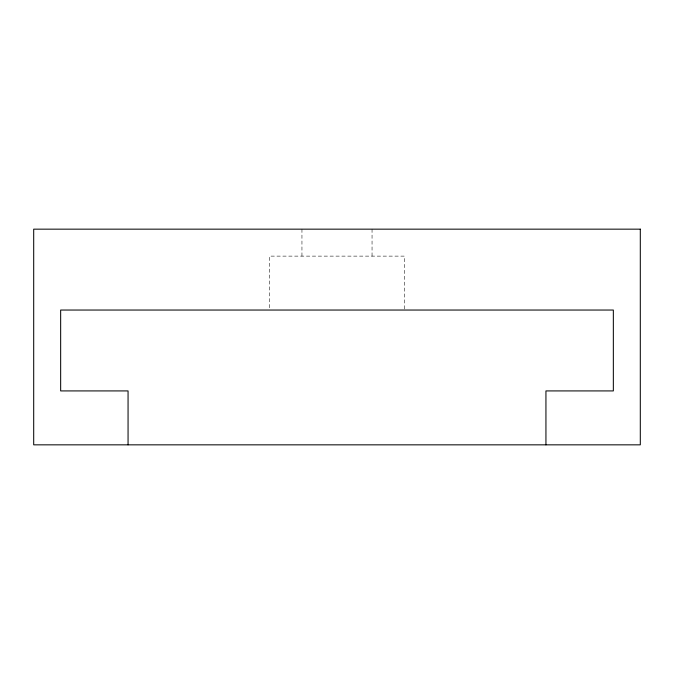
<?xml version="1.0" encoding="UTF-8"?>
<svg xmlns="http://www.w3.org/2000/svg" width="674" height="674" viewBox="0 0 674 674"><rect width="100%" height="100%" fill="white"/><g stroke="black" fill="none" stroke-linecap="round" stroke-linejoin="round"><path stroke-width="0.51" stroke-dasharray="3.37 2.53" d="M404.4 309.004L404.4 256.12L269.6 256.12L269.6 309.004M372.048 229.16L372.048 256.12M301.952 229.16L301.952 256.12"/><path stroke-width="1.01" d="M545.94 444.84L545.94 390.92L613.34 390.92L613.34 310.04L60.66 310.04L60.66 390.92L128.06 390.92L128.06 444.84M640.3 229.16L33.7 229.16L33.7 444.84L640.3 444.84L640.3 229.16"/></g></svg>
